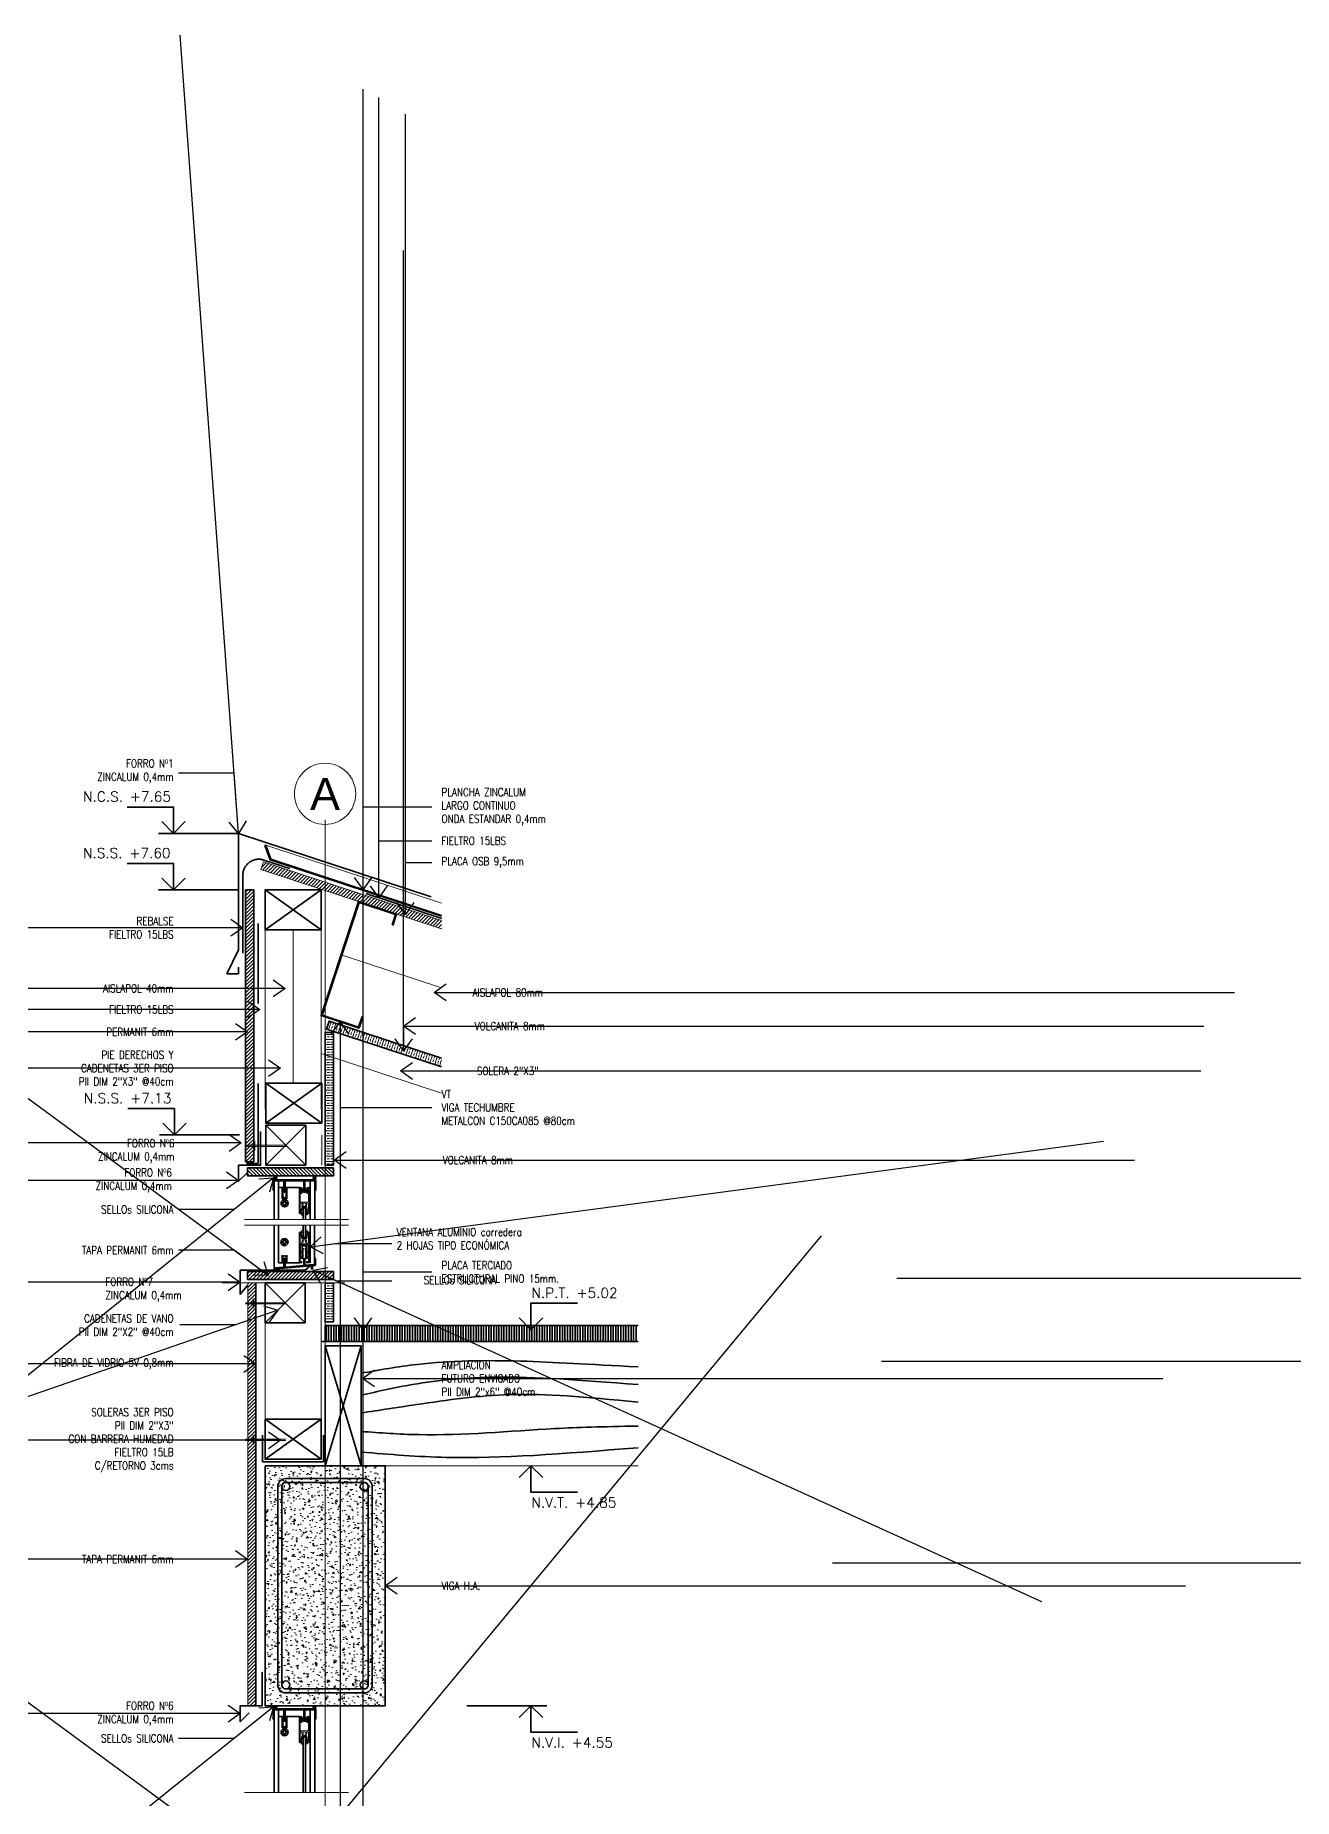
# Model space of a CAD drawing. Header units: metres. Extents: x 72 to 223, y -23 to 139.
# Drawn here: x 157.941 to 159.514, y 136.453 to 138.656 of the extents above; entities that cross this region are included whole.
import ezdxf
from ezdxf.enums import TextEntityAlignment as Align

# ---------------------------------------------------------------- set-up
doc = ezdxf.new("R2010")
doc.units = ezdxf.units.M
doc.header["$LTSCALE"] = 5
doc.header["$MEASUREMENT"] = 0
doc.linetypes.add('HIDDEN', pattern=[0.375, 0.25, -0.125])
doc.layers.get('0').update_dxf_attribs({"color": 30})
for name, color, linetype, lineweight in [('A-ANNO-NOTE', 7, 'Continuous', 35), ('A-ANNO-SYMB', 3, 'Continuous', 18), ('A-DETL-MBND', 3, 'Continuous', 18), ('A-DETL-PATT', 8, 'Continuous', 18), ('A-ELEV-MBE1', 7, 'Continuous', 35), ('A-FLOR-OVHD', 3, 'HIDDEN', 18), ('A-WALL-BATT', 8, 'BATTING', 18), ('A-WALL-FULL', 7, 'Continuous', 35), ('A-WALL-FULL-EXTR', 7, 'Continuous', 35)]:
    doc.layers.add(name, color=color, linetype=linetype, lineweight=lineweight)
doc.styles.add('E-ARIAL', font='arial.ttf')
doc.styles.add('E-ROMANS', font='romans.shx', dxfattribs={"width": 0.8})
doc.linetypes.add('BATTING', pattern='A,0.0001,-0.1,[134,ltypeshp.shx,S=0.1,R=0,X=-0.1,Y=0],-0.2,[134,ltypeshp.shx,S=0.1,R=180,X=0.1,Y=0],-0.1', length=0.4001)
doc.dimstyles.new('E-0005_TICK_18', dxfattribs={"dimscale": 0.001, "dimtxt": 9, "dimasz": 9, "dimexe": 4.5, "dimexo": 3, "dimgap": 4.5, "dimtad": 0, "dimdec": 0, "dimlfac": 1000, "dimzin": 0, "dimdsep": 46, "dimtxsty": 'E-ROMANS', "dimblk": 'OBLIQUE', "dimcen": 4.5, "dimclrd": 256, "dimclre": 256, "dimclrt": 256, "dimadec": 0, "dimazin": 0, "dimtfac": 1, "dimtdec": 0, "dimtmove": 1, "dimatfit": 3, "dimldrblk": 'OPEN90', "dimfxl": 1, "dimtfill": 1, "dimtolj": 1, "dimtzin": 0, "dimarcsym": 0})
pattern_1 = [(225, (-23.2835106, 74.993772), (0.00224506403, -0.00224506403), [])]

# ---------------------------------------------------------------- blocks, each defined once
blk = doc.blocks.new('_Oblique')
at = {"color": 0, "linetype": 'ByBlock', "lineweight": -2}
blk.add_line((-0.5, -0.5), (0.5, 0.5), dxfattribs=at)
blk = doc.blocks.new('NIVEL DS')
for points in [[(0, 0), (0, 0.0659), (0.1163, 0.0659)], [(0.0294, 0.0294), (0, 0), (-0.0294, 0.0294)]]:
    blk.add_lwpolyline(points)
at = {"style": 'E-ROMANS'}
blk.add_attdef('NIVEL', (0, 0.0794), '', height=0.025, dxfattribs=at)
blk = doc.blocks.new('TAG-EJE')
at = {"linetype": 'Continuous'}
blk.add_circle((0, 0), 0.383, dxfattribs=at)
at = {"style": 'E-ARIAL'}
blk.add_attdef('A', text='', height=0.4, dxfattribs=at).set_placement((0, 0), align=Align.MIDDLE_CENTER)

msp = doc.modelspace()

# ---------------------------------------------------------------- hatches: boundary and pattern name
at = {"layer": 'A-DETL-PATT'}
h = msp.add_hatch(dxfattribs=at)
h.set_pattern_fill('LINE', color=256, scale=0.001, angle=45, style=0)
h.set_pattern_definition([(45, (-21.3918168, 75.2739897), (-0.00224506403, 0.00224506403), [])])
h.paths.add_polyline_path([(158.2263, 137.6235), (158.2231, 137.614), (158.3451, 137.5739), (158.3926, 137.5583), (158.4369, 137.5437), (158.4369, 137.5543)])
h.paths.add_polyline_path([(158.4489, 137.5503), (158.4369, 137.5543), (158.4369, 137.5437), (158.4489, 137.5398)])
h = msp.add_hatch(dxfattribs=at)
h.set_pattern_fill('LINE', color=256, scale=0.001, angle=135, style=0)
h.set_pattern_definition([(225, (158.2039773, 137.2487498), (0.002245064, -0.002245064), [])])
h.paths.add_polyline_path([(158.204, 137.5885), (158.204, 137.2487), (158.2144, 137.2487), (158.2144, 137.2627), (158.2144, 137.2627), (158.2144, 137.2744), (158.2144, 137.2744), (158.2144, 137.5885)])
h = msp.add_hatch(dxfattribs=at)
h.set_pattern_fill('BRASS', color=256, scale=0.001, angle=71.8069, style=0)
h.set_pattern_definition([(71.806929, (160.8945576, -54.578446), (-0.00603256234, 0.00198259719), []), (71.806929, (160.8915414, -54.577455), (-0.00603256234, 0.00198259719), [0.003175, -0.0015875])])
h.paths.add_polyline_path([(158.4489, 137.3674), (158.4489, 137.3783), (158.3085, 137.4245), (158.3053, 137.4146)])
h = msp.add_hatch(dxfattribs=at)
h.set_pattern_fill('BRASS', color=256, scale=0.001, style=0)
h.set_pattern_definition([(360, (-23.2835106, 74.993772), (-1e-16, 0.00635), []), (360, (-23.2835106, 74.996947), (-1e-16, 0.00635), [0.003175, -0.0015875])])
h.paths.add_polyline_path([(158.3137, 137.0975), (158.3033, 137.0975), (158.3033, 137.0486), (158.3137, 137.0486)])
h.paths.add_polyline_path([(158.3033, 137.2444), (158.3137, 137.2444), (158.3137, 137.4104), (158.3033, 137.4104)])
h = msp.add_hatch(dxfattribs=at)
h.set_pattern_fill('LINE', color=256, scale=0.001, angle=135, style=0)
h.set_pattern_definition([(135, (-23.2835106, 199.3491654), (0.00224506403, 0.00224506403), [])])
h.paths.add_polyline_path([(158.2064, 137.2311), (158.2064, 137.2411), (158.3033, 137.2411), (158.3033, 137.2311)])
h.paths.add_polyline_path([(158.3033, 137.2311), (158.3033, 137.2411), (158.3137, 137.2411), (158.3137, 137.2311)])
h = msp.add_hatch(color=256, dxfattribs=at)
edge = h.paths.add_edge_path()
edge.add_arc((158.2414, 137.2281), 0.00184, 0, 360)
h = msp.add_hatch(color=256, dxfattribs=at)
edge = h.paths.add_edge_path()
edge.add_arc((158.2901, 137.2281), 0.00184, 0, 360)
h = msp.add_hatch(color=256, dxfattribs=at)
edge = h.paths.add_edge_path()
edge.add_ellipse((158.2883, 137.1131), major_axis=(0.0013, 0.0013), ratio=1, start_angle=-225, end_angle=135, ccw=False)
h = msp.add_hatch(dxfattribs=at)
h.set_pattern_fill('LINE', color=256, scale=0.001, angle=135, style=0)
h.set_pattern_definition(pattern_1)
h.paths.add_polyline_path([(158.2064, 137.1118), (158.2064, 137.1018), (158.3033, 137.1018), (158.3033, 137.1118)])
h.paths.add_polyline_path([(158.3033, 137.1118), (158.3033, 137.1018), (158.3137, 137.1018), (158.3137, 137.1118)])
h = msp.add_hatch(dxfattribs=at)
h.set_pattern_fill('LINE', color=256, scale=0.001, angle=135, style=0)
h.set_pattern_definition(pattern_1)
h.paths.add_polyline_path([(158.2069, 137.071), (158.2069, 136.902), (158.2169, 136.902), (158.2169, 137.071)])
h.paths.add_polyline_path([(158.2069, 137.0725), (158.2069, 137.071), (158.2133, 137.071), (158.2133, 137.0725)])
h.paths.add_polyline_path([(158.2145, 137.0725), (158.2145, 137.071), (158.2169, 137.071), (158.2169, 137.0725)])
h.paths.add_polyline_path([(158.2069, 137.0975), (158.2069, 137.0725), (158.2169, 137.0725), (158.2169, 137.0975)])
h.paths.add_polyline_path([(158.2133, 137.0725), (158.2133, 137.071), (158.2145, 137.071), (158.2145, 137.0725)])
h.paths.add_polyline_path([(158.2069, 136.9005), (158.2069, 136.5689), (158.2169, 136.5689), (158.2169, 136.9005)])
h.paths.add_polyline_path([(158.2145, 136.902), (158.2145, 136.9005), (158.2169, 136.9005), (158.2169, 136.902)])
h.paths.add_polyline_path([(158.2069, 136.902), (158.2069, 136.9005), (158.2133, 136.9005), (158.2133, 136.902)])
h.paths.add_polyline_path([(158.2133, 136.902), (158.2133, 136.9005), (158.2145, 136.9005), (158.2145, 136.902)])
h = msp.add_hatch(dxfattribs=at)
h.set_pattern_fill('AR-CONC', color=256, scale=0.0001, angle=135, style=0)
h.set_pattern_definition([(185, (-21.391817, 75.170592), (-0.0117553379, 0.014009465), [0.001905, -0.020955]), (130, (-21.391817, 75.170592), (-0.0110177007, -0.0160017889), [0.001524, -0.016764]), (235.451, (-21.392796, 75.17176), (-0.0227730237, -0.0019922158), [0.001619, -0.017809]), (181.1842, (-21.395409, 75.167), (-0.0161953413, 0.0221410243), [0.0028575, -0.0314325]), (231.6356, (-21.396758, 75.168845), (-0.0342826432, -0.0007086144), [0.0024285, -0.0267135]), (126.184, (-21.39541, 75.167), (-0.0342826385, -0.000708557), [0.002286, -0.025146]), (156, (-21.396307, 75.169694), (-0.0034895268, 0.0179520551), [0.001905, -0.020955]), (101, (-21.396307, 75.169694), (-0.0173941193, -0.0086539927), [0.001524, -0.016764]), (206.4514, (-21.396598, 75.17119), (-0.0208836456, 0.009298004), [0.001619, -0.017809]), (172.5, (-21.391817, 75.170592), (-0.00619734137, -0.0057605469), [0, -0.0165608, 0, -0.017018, 0, -0.0168275]), (142.5, (-21.391817, 75.170592), (-0.01180870003, -0.00235897273), [0, -0.0097028, 0, -0.0161798, 0, -0.0064135]), (102.5, (-21.3878116, 75.166587), (-0.00918261956, 0.0099927863), [0, -0.00635, 0, -0.019812, 0, -0.026289]), (92.5, (-21.386016, 75.164791), (-0.0122722393, 0.00867639044), [0, -0.008255, 0, -0.0131572, 0, -0.018669])])
h.paths.add_polyline_path([(158.2283, 136.8689), (158.2283, 136.5689), (158.3783, 136.5689), (158.3783, 136.8689)])
h = msp.add_hatch(color=256, dxfattribs=at)
edge = h.paths.add_edge_path()
edge.add_arc((158.2414, 136.5671), 0.00184, 0, 360)
h = msp.add_hatch(color=256, dxfattribs=at)
edge = h.paths.add_edge_path()
edge.add_arc((158.2901, 136.5671), 0.00184, 0, 360)
at = {"layer": 'A-ELEV-MBE1'}
h = msp.add_hatch(dxfattribs=at)
h.set_pattern_fill('LINE', color=256, scale=0.001, angle=90, style=0)
h.set_pattern_definition([(90, (-21.3718168, 75.8398524), (-0.003175, -7e-17), [])])
h.paths.add_polyline_path([(158.4569, 137.024), (158.4569, 137.044), (158.3233, 137.044), (158.3233, 137.024), (158.3483, 137.024)])
h.paths.add_polyline_path([(158.3233, 137.024), (158.3233, 137.044), (158.3033, 137.044), (158.3033, 137.024)])
h.paths.add_polyline_path([(158.5806, 137.024), (158.5806, 137.044), (158.4689, 137.044), (158.4689, 137.024)])
h.paths.add_polyline_path([(158.4569, 137.024), (158.4689, 137.024), (158.4689, 137.044), (158.4569, 137.044)])
h.paths.add_polyline_path([(158.6945, 137.024), (158.6945, 137.044), (158.5806, 137.044), (158.5806, 137.024)])

# ---------------------------------------------------------------- linework, layer by layer
for p, q in [((158.2397, 137.2262), (158.2397, 137.2262)), ((158.2451, 137.2262), (158.2451, 137.2262)), ((158.2849, 137.2262), (158.2849, 137.2262)), ((158.2903, 137.2262), (158.2903, 137.2262)), ((158.2397, 136.5652), (158.2397, 136.5652)), ((158.2451, 136.5652), (158.2451, 136.5652)), ((158.2849, 136.5652), (158.2849, 136.5652)), ((158.2903, 136.5652), (158.2903, 136.5652))]:
    msp.add_line(p, q)
at = {"layer": 'A-ANNO-NOTE', "linetype": 'HIDDEN', "ltscale": 0.05}
msp.add_line((158.4806, 136.5689), (158.6231, 136.5689), dxfattribs=at)
for points in [[(158.1952, 137.6591), (158.084, 137.6591)], [(158.1952, 137.5885), (158.084, 137.5885)], [(158.1963, 137.2822), (158.0851, 137.2822)]]:
    msp.add_lwpolyline(points, dxfattribs=at)
at = {"layer": 'A-ANNO-SYMB'}
for points in [[(158.3033, 137.676), (158.3033, 134.6375)], [(158.3033, 137.6187), (158.3033, 134.8143)]]:
    msp.add_lwpolyline(points, dxfattribs=at)
at = {"layer": 'A-DETL-MBND'}
for p, q in [((158.4489, 137.572), (158.2291, 137.6443)), ((158.4489, 137.5503), (158.2263, 137.6235)), ((158.3451, 137.5739), (158.2231, 137.614)), ((158.4489, 137.5398), (158.3926, 137.5583)), ((158.4116, 137.3906), (158.3085, 137.4245)), ((158.4489, 137.3345), (158.2983, 137.384)), ((158.2753, 137.1271), (158.2753, 137.1403)), ((158.2753, 137.1403), (158.2758, 137.1403)), ((158.2758, 137.1271), (158.2758, 137.1403)), ((158.2788, 137.1271), (158.2788, 137.1403)), ((158.2788, 137.1403), (158.2793, 137.1403)), ((158.2793, 137.1271), (158.2793, 137.1403))]:
    msp.add_line(p, q, dxfattribs=at)
at = {"layer": 'A-DETL-MBND', "ltscale": 2.5}
for p, q in [((158.2283, 137.3145), (158.2283, 137.5385)), ((158.2983, 137.3145), (158.2983, 137.5385)), ((158.2994, 137.2444), (158.2994, 137.2822)), ((158.2983, 136.927), (158.2983, 137.0975)), ((158.2283, 136.927), (158.2283, 137.0733)), ((158.3783, 136.8689), (158.6945, 136.8689))]:
    msp.add_line(p, q, dxfattribs=at)
at = {"layer": 'A-DETL-MBND'}
msp.add_lwpolyline([(158.2231, 137.614), (158.2263, 137.6235)], dxfattribs=at)
for points in [[(158.2738, 137.211, -0.414214), (158.2743, 137.2105), (158.2743, 137.2095, -0.414214), (158.2738, 137.209), (158.2727, 137.209, 0.414214), (158.2722, 137.2085), (158.2722, 137.1989, 0.414214), (158.2727, 137.1984), (158.282, 137.1984, 0.414214), (158.2825, 137.1989), (158.2825, 137.2085, 0.414214), (158.282, 137.209), (158.2809, 137.209, -0.414214), (158.2804, 137.2095), (158.2804, 137.2105, -0.414214), (158.2809, 137.211), (158.2809, 137.211, -0.414214), (158.2814, 137.2105), (158.2814, 137.2105, 0.414214), (158.2819, 137.21), (158.2822, 137.21, 0.414214), (158.2827, 137.2105), (158.2827, 137.2151, 0.414214), (158.2822, 137.2156), (158.2819, 137.2156, 0.414214), (158.2814, 137.2151), (158.2814, 137.2151, -0.414214), (158.2809, 137.2145), (158.2809, 137.2145, -0.414214), (158.2804, 137.2151), (158.2804, 137.2161, -0.414214), (158.2809, 137.2166), (158.2832, 137.2166, -0.414214), (158.2837, 137.2161), (158.2837, 137.1847, -0.414214), (158.2832, 137.1842), (158.2811, 137.1842, -0.414214), (158.2806, 137.1847), (158.2806, 137.1849, -0.414214), (158.2811, 137.1854), (158.282, 137.1854, 0.414214), (158.2825, 137.1859), (158.2825, 137.1967, 0.414214), (158.282, 137.1972), (158.2806, 137.1972, 0.533676), (158.2802, 137.1965, -0.299855), (158.2795, 137.1931, -1), (158.2787, 137.194, 2.379796), (158.276, 137.194, -1), (158.2751, 137.1931, -0.299855), (158.2745, 137.1965, 0.533676), (158.274, 137.1972), (158.2727, 137.1972, 0.414214), (158.2722, 137.1967), (158.2722, 137.1859, 0.414214), (158.2727, 137.1854), (158.2736, 137.1854, -0.414214), (158.2741, 137.1849), (158.2741, 137.1847, -0.414214), (158.2736, 137.1842), (158.2715, 137.1842, -0.414214), (158.2709, 137.1847), (158.2709, 137.2161, -0.414214), (158.2715, 137.2166), (158.2738, 137.2166, -0.414214), (158.2743, 137.2161), (158.2743, 137.2151, -0.414214), (158.2738, 137.2145), (158.2738, 137.2145, -0.414214), (158.2733, 137.2151), (158.2733, 137.2151, 0.414214), (158.2728, 137.2156), (158.2725, 137.2156, 0.414214), (158.272, 137.2151), (158.272, 137.2105, 0.414214), (158.2725, 137.21), (158.2728, 137.21, 0.414214), (158.2733, 137.2105), (158.2733, 137.2105, -0.414214), (158.2738, 137.211)], [(158.2809, 137.1278, -0.414214), (158.2803, 137.1283), (158.2803, 137.1293, -0.414214), (158.2809, 137.1298), (158.282, 137.1298, 0.414214), (158.2825, 137.1304), (158.2825, 137.1447, 0.414214), (158.282, 137.1452), (158.2727, 137.1452, 0.414214), (158.2722, 137.1447), (158.2722, 137.1304, 0.414214), (158.2727, 137.1298), (158.2738, 137.1298, -0.414214), (158.2743, 137.1293), (158.2743, 137.1283, -0.414214), (158.2738, 137.1278), (158.2738, 137.1278, -0.414214), (158.2733, 137.1283), (158.2733, 137.1283, 0.414214), (158.2728, 137.1288), (158.2725, 137.1288, 0.414214), (158.272, 137.1283), (158.272, 137.1238, 0.414214), (158.2725, 137.1233), (158.2728, 137.1233, 0.414214), (158.2733, 137.1238), (158.2733, 137.1238, -0.414214), (158.2738, 137.1243), (158.2738, 137.1243, -0.414214), (158.2743, 137.1238), (158.2743, 137.1228, -0.414214), (158.2738, 137.1223), (158.2715, 137.1223, -0.414214), (158.2709, 137.1228), (158.2709, 137.1602, -0.414214), (158.2715, 137.1607), (158.2736, 137.1607, -0.414214), (158.2741, 137.1602), (158.2741, 137.16, -0.414214), (158.2736, 137.1595), (158.2727, 137.1595, 0.414214), (158.2722, 137.159), (158.2722, 137.1469, 0.414214), (158.2727, 137.1464), (158.274, 137.1464, 0.533676), (158.2745, 137.1471, -0.299855), (158.2751, 137.1505, -1), (158.276, 137.1496, 2.379796), (158.2787, 137.1496, -1), (158.2795, 137.1505, -0.299855), (158.2802, 137.1471, 0.533676), (158.2806, 137.1464), (158.282, 137.1464, 0.414214), (158.2825, 137.1469), (158.2825, 137.159, 0.414214), (158.282, 137.1595), (158.2811, 137.1595, -0.414214), (158.2806, 137.16), (158.2806, 137.1602, -0.414214), (158.2811, 137.1607), (158.2832, 137.1607, -0.414214), (158.2837, 137.1602), (158.2837, 137.1228, -0.414214), (158.2832, 137.1223), (158.2809, 137.1223, -0.414214), (158.2803, 137.1228), (158.2803, 137.1238, -0.414214), (158.2809, 137.1243), (158.2809, 137.1243, -0.414214), (158.2814, 137.1238), (158.2814, 137.1238, 0.414214), (158.2819, 137.1233), (158.2822, 137.1233, 0.414214), (158.2827, 137.1238), (158.2827, 137.1283, 0.414214), (158.2822, 137.1288), (158.2819, 137.1288, 0.414214), (158.2814, 137.1283), (158.2814, 137.1283, -0.414214), (158.2809, 137.1278)], [(158.2738, 136.55, -0.414214), (158.2743, 136.5495), (158.2743, 136.5485, -0.414214), (158.2738, 136.548), (158.2727, 136.548, 0.414214), (158.2722, 136.5475), (158.2722, 136.5379, 0.414214), (158.2727, 136.5374), (158.282, 136.5374, 0.414214), (158.2825, 136.5379), (158.2825, 136.5475, 0.414214), (158.282, 136.548), (158.2809, 136.548, -0.414214), (158.2804, 136.5485), (158.2804, 136.5495, -0.414214), (158.2809, 136.55), (158.2809, 136.55, -0.414214), (158.2814, 136.5495), (158.2814, 136.5495, 0.414214), (158.2819, 136.549), (158.2822, 136.549, 0.414214), (158.2827, 136.5495), (158.2827, 136.5541, 0.414214), (158.2822, 136.5546), (158.2819, 136.5546, 0.414214), (158.2814, 136.5541), (158.2814, 136.5541, -0.414214), (158.2809, 136.5536), (158.2809, 136.5536, -0.414214), (158.2804, 136.5541), (158.2804, 136.5551, -0.414214), (158.2809, 136.5556), (158.2832, 136.5556, -0.414214), (158.2837, 136.5551), (158.2837, 136.5237, -0.414214), (158.2832, 136.5232), (158.2811, 136.5232, -0.414214), (158.2806, 136.5237), (158.2806, 136.5239, -0.414214), (158.2811, 136.5244), (158.282, 136.5244, 0.414214), (158.2825, 136.5249), (158.2825, 136.5357, 0.414214), (158.282, 136.5362), (158.2806, 136.5362, 0.533676), (158.2802, 136.5355, -0.299855), (158.2795, 136.5321, -1), (158.2787, 136.533, 2.379796), (158.276, 136.533, -1), (158.2751, 136.5321, -0.299855), (158.2745, 136.5355, 0.533676), (158.274, 136.5362), (158.2727, 136.5362, 0.414214), (158.2722, 136.5357), (158.2722, 136.5249, 0.414214), (158.2727, 136.5244), (158.2736, 136.5244, -0.414214), (158.2741, 136.5239), (158.2741, 136.5237, -0.414214), (158.2736, 136.5232), (158.2715, 136.5232, -0.414214), (158.2709, 136.5237), (158.2709, 136.5551, -0.414214), (158.2715, 136.5556), (158.2738, 136.5556, -0.414214), (158.2743, 136.5551), (158.2743, 136.5541, -0.414214), (158.2738, 136.5536), (158.2738, 136.5536, -0.414214), (158.2733, 136.5541), (158.2733, 136.5541, 0.414214), (158.2728, 136.5546), (158.2725, 136.5546, 0.414214), (158.272, 136.5541), (158.272, 136.5495, 0.414214), (158.2725, 136.549), (158.2728, 136.549, 0.414214), (158.2733, 136.5495), (158.2733, 136.5495, -0.414214), (158.2738, 136.55)]]:
    msp.add_lwpolyline(points, format="xyb", close=True, dxfattribs=at)
at = {"layer": 'A-DETL-MBND', "ltscale": 2.5}
msp.add_lwpolyline([(158.2069, 136.5689), (158.2069, 137.0975)], dxfattribs=at)
at = {"layer": 'A-DETL-MBND'}
msp.add_arc((158.2773, 137.1416), 0.00202, 221.4096, 318.5903, dxfattribs=at)
at = {"layer": 'A-ELEV-MBE1'}
for p, q in [((158.2397, 137.1764), (158.2397, 137.2249)), ((158.2451, 137.1764), (158.2451, 137.225)), ((158.2849, 137.1764), (158.2849, 137.225)), ((158.2506, 137.2166), (158.2451, 137.2166)), ((158.2496, 137.2029), (158.2496, 137.2166)), ((158.2552, 137.2024), (158.2501, 137.2024)), ((158.2506, 137.2054), (158.2506, 137.2166)), ((158.2715, 137.2166), (158.2547, 137.2166)), ((158.2547, 137.2054), (158.2547, 137.2166)), ((158.2557, 137.2166), (158.2557, 137.2029)), ((158.2832, 137.2166), (158.2849, 137.2166)), ((158.2905, 137.2135), (158.2905, 137.1764)), ((158.2487, 137.1974), (158.2508, 137.1974)), ((158.2487, 137.1962), (158.2508, 137.1962)), ((158.252, 137.1987), (158.2508, 137.1974)), ((158.2508, 137.1962), (158.252, 137.195)), ((158.252, 137.1999), (158.252, 137.1987)), ((158.252, 137.195), (158.252, 137.1937)), ((158.2533, 137.1999), (158.2533, 137.1987)), ((158.2545, 137.1974), (158.2533, 137.1987)), ((158.2533, 137.195), (158.2545, 137.1962)), ((158.2533, 137.195), (158.2533, 137.1937)), ((158.2545, 137.1974), (158.2566, 137.1974)), ((158.2545, 137.1962), (158.2566, 137.1962)), ((158.2397, 137.1147), (158.2397, 137.1697)), ((158.2451, 137.1223), (158.2451, 137.1697)), ((158.2849, 137.1223), (158.2849, 137.1697)), ((158.2902, 137.1273), (158.2902, 137.1697)), ((158.2487, 137.1489), (158.2508, 137.1489)), ((158.2487, 137.1477), (158.2508, 137.1477)), ((158.252, 137.1502), (158.2508, 137.1489)), ((158.2508, 137.1477), (158.252, 137.1464)), ((158.252, 137.1514), (158.252, 137.1502)), ((158.252, 137.1464), (158.252, 137.1452)), ((158.2533, 137.1514), (158.2533, 137.1502)), ((158.2545, 137.1489), (158.2533, 137.1502)), ((158.2533, 137.1464), (158.2545, 137.1477)), ((158.2533, 137.1464), (158.2533, 137.1452)), ((158.2545, 137.1489), (158.2566, 137.1489)), ((158.2545, 137.1477), (158.2566, 137.1477)), ((158.2724, 137.1446), (158.2724, 137.1303)), ((158.2724, 137.1357), (158.2749, 137.1357)), ((158.2819, 137.145), (158.2728, 137.145)), ((158.2748, 137.1402), (158.2748, 137.1432)), ((158.2748, 137.1306), (158.2748, 137.1402)), ((158.2749, 137.1302), (158.2749, 137.1373)), ((158.2749, 137.1373), (158.2753, 137.1373)), ((158.2793, 137.1438), (158.2753, 137.1438)), ((158.2793, 137.1373), (158.2797, 137.1373)), ((158.2797, 137.1302), (158.2797, 137.1373)), ((158.2797, 137.1357), (158.2823, 137.1357)), ((158.2798, 137.1402), (158.2798, 137.1432)), ((158.2798, 137.1306), (158.2798, 137.1402)), ((158.2823, 137.1303), (158.2823, 137.1446)), ((158.2506, 137.1223), (158.2451, 137.1223)), ((158.2496, 137.1319), (158.2496, 137.1223)), ((158.2506, 137.1293), (158.2506, 137.1223)), ((158.2547, 137.1223), (158.2547, 137.1293)), ((158.2547, 137.1223), (158.2715, 137.1223)), ((158.2557, 137.1223), (158.2557, 137.1319)), ((158.2397, 136.4606), (158.2397, 136.5639)), ((158.2451, 136.4606), (158.2451, 136.564)), ((158.2849, 136.4606), (158.2849, 136.564)), ((158.2506, 136.5556), (158.2451, 136.5556)), ((158.2496, 136.5419), (158.2496, 136.5556)), ((158.2552, 136.5414), (158.2501, 136.5414)), ((158.2506, 136.5445), (158.2506, 136.5556)), ((158.2715, 136.5556), (158.2547, 136.5556)), ((158.2547, 136.5445), (158.2547, 136.5556)), ((158.2557, 136.5556), (158.2557, 136.5419)), ((158.2832, 136.5556), (158.2849, 136.5556)), ((158.2905, 136.5525), (158.2905, 136.4606)), ((158.2487, 136.5364), (158.2508, 136.5364)), ((158.2487, 136.5352), (158.2508, 136.5352)), ((158.252, 136.5377), (158.2508, 136.5364)), ((158.2508, 136.5352), (158.252, 136.534)), ((158.252, 136.5389), (158.252, 136.5377)), ((158.252, 136.534), (158.252, 136.5327)), ((158.2533, 136.5389), (158.2533, 136.5377)), ((158.2545, 136.5364), (158.2533, 136.5377)), ((158.2533, 136.534), (158.2545, 136.5352)), ((158.2533, 136.534), (158.2533, 136.5327)), ((158.2545, 136.5364), (158.2566, 136.5364)), ((158.2545, 136.5352), (158.2566, 136.5352))]:
    msp.add_line(p, q, dxfattribs=at)
for points in [[(158.2722, 137.2151), (158.2722, 137.2104, 0.414214), (158.2724, 137.2102), (158.2728, 137.2102, 0.414214), (158.273, 137.2104), (158.273, 137.2151, 0.414214), (158.2728, 137.2153), (158.2724, 137.2153, 0.414214)], [(158.2825, 137.2151), (158.2825, 137.2104, -0.414214), (158.2823, 137.2102), (158.2819, 137.2102, -0.414214), (158.2817, 137.2104), (158.2817, 137.2151, -0.414214), (158.2819, 137.2153), (158.2823, 137.2153, -0.414214)], [(158.2819, 137.1842), (158.2812, 137.1842, -0.414214), (158.2807, 137.1847), (158.2807, 137.185, -0.412329), (158.2812, 137.1855), (158.2814, 137.1855, -0.048573), (158.2802, 137.1918, 0.385598), (158.2797, 137.1923), (158.275, 137.1923, 0.385598), (158.2745, 137.1918, -0.048573), (158.2732, 137.1855), (158.2735, 137.1855, -0.412329), (158.274, 137.185), (158.274, 137.1847, -0.414214), (158.2735, 137.1842), (158.2728, 137.1842, 0.298916), (158.2758, 137.1821), (158.2758, 137.1903, -0.42453), (158.2768, 137.1912), (158.2778, 137.1912, -0.42453), (158.2788, 137.1903), (158.2788, 137.1821, 0.298916)], [(158.2819, 137.1607), (158.2812, 137.1607, 0.414214), (158.2807, 137.1602), (158.2807, 137.1599, 0.412329), (158.2812, 137.1594), (158.2814, 137.1594, 0.048573), (158.2802, 137.1531, -0.385598), (158.2797, 137.1526), (158.275, 137.1526, -0.385598), (158.2745, 137.1531, 0.048573), (158.2732, 137.1594), (158.2735, 137.1594, 0.412329), (158.274, 137.1599), (158.274, 137.1602, 0.414214), (158.2735, 137.1607), (158.2728, 137.1607, -0.298916), (158.2758, 137.1628), (158.2758, 137.1546, 0.42453), (158.2768, 137.1537), (158.2778, 137.1537, 0.42453), (158.2788, 137.1546), (158.2788, 137.1628, -0.298916)], [(158.2443, 136.8429), (158.2443, 136.5949, 0.414214), (158.2543, 136.5849), (158.3523, 136.5849, 0.414214), (158.3623, 136.5949), (158.3623, 136.8429, 0.414214), (158.3523, 136.8529), (158.2543, 136.8529, 0.414214)], [(158.2493, 136.8429), (158.2493, 136.5949, 0.414214), (158.2543, 136.5899), (158.3523, 136.5899, 0.414214), (158.3573, 136.5949), (158.3573, 136.8429, 0.414214), (158.3523, 136.8479), (158.2543, 136.8479, 0.414214)], [(158.2722, 136.5541), (158.2722, 136.5494, 0.414214), (158.2724, 136.5492), (158.2728, 136.5492, 0.414214), (158.273, 136.5494), (158.273, 136.5541, 0.414214), (158.2728, 136.5543), (158.2724, 136.5543, 0.414214)], [(158.2825, 136.5541), (158.2825, 136.5494, -0.414214), (158.2823, 136.5492), (158.2819, 136.5492, -0.414214), (158.2817, 136.5494), (158.2817, 136.5541, -0.414214), (158.2819, 136.5543), (158.2823, 136.5543, -0.414214)], [(158.2819, 136.5232), (158.2812, 136.5232, -0.414214), (158.2807, 136.5237), (158.2807, 136.524, -0.412329), (158.2812, 136.5245), (158.2814, 136.5245, -0.048573), (158.2802, 136.5308, 0.385598), (158.2797, 136.5313), (158.275, 136.5313, 0.385598), (158.2745, 136.5308, -0.048573), (158.2732, 136.5245), (158.2735, 136.5245, -0.412329), (158.274, 136.524), (158.274, 136.5237, -0.414214), (158.2735, 136.5232), (158.2728, 136.5232, 0.298916), (158.2758, 136.5211), (158.2758, 136.5293, -0.42453), (158.2768, 136.5303), (158.2778, 136.5303, -0.42453), (158.2788, 136.5293), (158.2788, 136.5211, 0.298916)]]:
    msp.add_lwpolyline(points, format="xyb", close=True, dxfattribs=at)
for centre, radius in [((158.2527, 137.1968), 0.00442), ((158.2526, 137.1483), 0.00442), ((158.2543, 136.8429), 0.005), ((158.3523, 136.8429), 0.005), ((158.2543, 136.5949), 0.005), ((158.3523, 136.5949), 0.005), ((158.2527, 136.5358), 0.00442)]:
    msp.add_circle(centre, radius, dxfattribs=at)
for centre, radius, start, end in [((158.2501, 137.2029), 0.000505, 180, 270), ((158.2527, 137.2054), 0.00202, 180, 360), ((158.2552, 137.2029), 0.000505, 270, 360), ((158.2744, 137.2165), 0.00228, 231.6093, 326.584), ((158.2745, 137.2175), 0.00342, 244.0896, 302.1281), ((158.2744, 137.218), 0.00419, 249.6977, 296.2802), ((158.2742, 137.2189), 0.00524, 256.497, 292.8469), ((158.2746, 137.2206), 0.00729, 257.462, 283.7402), ((158.2747, 137.2353), 0.0222, 265.5267, 274.0826), ((158.2937, 137.9277), 0.7152, 268.3391, 268.6046), ((158.2741, 137.1903), 0.0222, 84.4298, 92.982), ((158.2744, 137.2049), 0.0073, 74.8348, 100.7656), ((158.2741, 137.2067), 0.00527, 65.1075, 101.993), ((158.2744, 137.2089), 0.00286, 49.4871, 120.4949), ((158.2744, 137.208), 0.00343, 56.4775, 114.3618), ((158.2744, 137.2091), 0.00228, 33.4159, 128.3906), ((158.2802, 137.2165), 0.00228, 213.4159, 308.3906), ((158.2802, 137.2175), 0.00342, 237.8719, 295.9103), ((158.2802, 137.218), 0.00419, 243.7198, 290.3022), ((158.2801, 137.2206), 0.00729, 256.2598, 282.5379), ((158.2799, 137.2353), 0.0222, 265.9174, 274.4732), ((158.2609, 137.9277), 0.7152, 271.3953, 271.6608), ((158.2805, 137.1903), 0.0222, 87.0179, 95.5702), ((158.2803, 137.2049), 0.0073, 79.2344, 105.1651), ((158.2806, 137.2067), 0.00527, 78.007, 114.8924), ((158.2802, 137.2089), 0.00286, 59.505, 130.5129), ((158.2802, 137.208), 0.00343, 65.6381, 123.5224), ((158.2802, 137.2091), 0.00228, 51.6093, 146.584), ((158.2804, 137.2189), 0.00524, 247.153, 283.503), ((158.2487, 137.1969), 0.000505, 90, 178.1514), ((158.2487, 137.1967), 0.000505, 181.8485, 270), ((158.2527, 137.1968), 0.00316, 78.463, 101.5369), ((158.2527, 137.1968), 0.00316, 258.463, 281.5369), ((158.2566, 137.1969), 0.000505, 1.8485, 90), ((158.2566, 137.1967), 0.000505, 270, 358.1514), ((158.2487, 137.1484), 0.000505, 90, 178.1514), ((158.2487, 137.1482), 0.000505, 181.8485, 270), ((158.2526, 137.1483), 0.00316, 78.463, 101.5369), ((158.2526, 137.1483), 0.00316, 258.463, 281.5369), ((158.2566, 137.1484), 0.000505, 1.8485, 90), ((158.2566, 137.1482), 0.000505, 270, 358.1514), ((158.2728, 137.1446), 0.000404, 90, 180), ((158.2753, 137.1432), 0.000505, 90, 180), ((158.2793, 137.1432), 0.000505, 360, 90), ((158.2819, 137.1446), 0.000404, 360, 90), ((158.2526, 137.1293), 0.00202, 360, 180), ((158.2501, 136.5419), 0.000505, 180, 270), ((158.2527, 136.5445), 0.00202, 180, 360), ((158.2552, 136.5419), 0.000505, 270, 360), ((158.2744, 136.5555), 0.00228, 231.6093, 326.584), ((158.2745, 136.5565), 0.00342, 244.0896, 302.1281), ((158.2744, 136.557), 0.00419, 249.6977, 296.2802), ((158.2742, 136.5579), 0.00524, 256.497, 292.8469), ((158.2746, 136.5597), 0.00729, 257.462, 283.7402), ((158.2747, 136.5743), 0.0222, 265.5267, 274.0826), ((158.2937, 137.2667), 0.7152, 268.3391, 268.6046), ((158.2741, 136.5293), 0.0222, 84.4298, 92.982), ((158.2744, 136.544), 0.0073, 74.8348, 100.7656), ((158.2741, 136.5457), 0.00527, 65.1075, 101.993), ((158.2744, 136.5479), 0.00286, 49.4871, 120.4949), ((158.2744, 136.547), 0.00343, 56.4775, 114.3618), ((158.2744, 136.5481), 0.00228, 33.4159, 128.3906), ((158.2802, 136.5555), 0.00228, 213.4159, 308.3906), ((158.2802, 136.5565), 0.00342, 237.8719, 295.9103), ((158.2802, 136.557), 0.00419, 243.7198, 290.3022), ((158.2801, 136.5597), 0.00729, 256.2598, 282.5379), ((158.2799, 136.5743), 0.0222, 265.9174, 274.4732), ((158.2609, 137.2667), 0.7152, 271.3953, 271.6608), ((158.2805, 136.5293), 0.0222, 87.0179, 95.5702), ((158.2803, 136.544), 0.0073, 79.2344, 105.1651), ((158.2806, 136.5457), 0.00527, 78.007, 114.8924), ((158.2802, 136.5479), 0.00286, 59.505, 130.5129), ((158.2802, 136.547), 0.00343, 65.6381, 123.5224), ((158.2802, 136.5481), 0.00228, 51.6093, 146.584), ((158.2804, 136.5579), 0.00524, 247.153, 283.503), ((158.2487, 136.5359), 0.000505, 90, 178.1514), ((158.2487, 136.5357), 0.000505, 181.8485, 270), ((158.2527, 136.5358), 0.00316, 78.463, 101.5369), ((158.2527, 136.5358), 0.00316, 258.463, 281.5369), ((158.2566, 136.5359), 0.000505, 1.8485, 90), ((158.2566, 136.5357), 0.000505, 270, 358.1514)]:
    msp.add_arc(centre, radius, start, end, dxfattribs=at)
for points, knots in [([(158.6945, 136.9923), (158.6315, 136.9956), (158.5466, 137.0013), (158.4374, 137.0001), (158.3715, 136.9887), (158.3483, 136.9844)], [0.0444301, 0.0444301, 0.0444301, 0.0444301, 0.1700191, 0.2996388, 0.3704974, 0.3704974, 0.3704974, 0.3704974]), ([(158.6945, 136.9703), (158.6193, 136.976), (158.5332, 136.9833), (158.4247, 136.9743), (158.3696, 136.9619), (158.3483, 136.9569)], [0.0502372, 0.0502372, 0.0502372, 0.0502372, 0.2053274, 0.3093758, 0.374908, 0.374908, 0.374908, 0.374908]), ([(158.6945, 136.9484), (158.6262, 136.9549), (158.5412, 136.963), (158.4331, 136.9478), (158.3713, 136.9383), (158.3483, 136.9348)], [0.0505558, 0.0505558, 0.0505558, 0.0505558, 0.1887282, 0.3064125, 0.3763252, 0.3763252, 0.3763252, 0.3763252]), ([(158.6945, 136.9184), (158.6484, 136.9177), (158.5625, 136.915), (158.4528, 136.9042), (158.3722, 136.9099), (158.3483, 136.9118)], [0.0452166, 0.0452166, 0.0452166, 0.0452166, 0.1321254, 0.302799, 0.3745699, 0.3745699, 0.3745699, 0.3745699]), ([(158.6945, 136.8914), (158.5965, 136.8837), (158.4902, 136.8746), (158.3839, 136.8829), (158.3483, 136.886)], [0.0563179, 0.0563179, 0.0563179, 0.0563179, 0.2689274, 0.3759097, 0.3759097, 0.3759097, 0.3759097])]:
    msp.add_open_spline(points, degree=3, knots=knots, dxfattribs=at)
at = {"layer": 'A-FLOR-OVHD'}
for p, q in [((158.2049, 137.2694), (158.2554, 137.2694)), ((158.2049, 137.2678), (158.2554, 137.2678)), ((158.2144, 137.2744), (158.2144, 137.2627)), ((158.2156, 137.2744), (158.2156, 137.2627)), ((158.3325, 137.1764), (158.2026, 137.1764)), ((158.3325, 137.1697), (158.2026, 137.1697)), ((158.3282, 137.0975), (158.1746, 137.0975)), ((158.2038, 137.0725), (158.2543, 137.0725)), ((158.2038, 137.071), (158.2543, 137.071)), ((158.2133, 137.0776), (158.2133, 137.0658)), ((158.2145, 137.0776), (158.2145, 137.0658)), ((158.2038, 136.902), (158.2543, 136.902)), ((158.2038, 136.9005), (158.2543, 136.9005)), ((158.2133, 136.9071), (158.2133, 136.8953)), ((158.2145, 136.9071), (158.2145, 136.8953)), ((158.3325, 136.4606), (158.2026, 136.4606))]:
    msp.add_line(p, q, dxfattribs=at)
at = {"layer": 'A-WALL-BATT', "ltscale": 0.018}
for p, q in [((158.2633, 137.5385), (158.2633, 137.3468)), ((158.4489, 137.4661), (158.3233, 137.5074))]:
    msp.add_line(p, q, dxfattribs=at)
at = {"layer": 'A-WALL-FULL'}
for p, q in [((158.1952, 137.5136), (158.1952, 137.6591)), ((158.1952, 137.6591), (158.4361, 137.5797)), ((158.1807, 137.4836), (158.1952, 137.5136)), ((158.1952, 137.492), (158.1952, 137.4836)), ((158.1952, 137.4836), (158.1807, 137.4836)), ((158.1953, 137.2244), (158.2066, 137.2355)), ((158.1973, 137.0831), (158.2064, 137.0941)), ((158.1973, 136.5489), (158.2085, 136.56))]:
    msp.add_line(p, q, dxfattribs=at)
for points in [[(158.2228, 137.2861), (158.2228, 137.2861), (158.2228, 137.2861), (158.2228, 137.2444), (158.1953, 137.2444), (158.1953, 137.2244), (158.1953, 137.2244), (158.1953, 137.2244)], [(158.2835, 137.1173), (158.2835, 137.1173), (158.2835, 137.1173), (158.2783, 137.1131), (158.1973, 137.1131), (158.1973, 137.0831), (158.1973, 137.0831), (158.1973, 137.0831)], [(158.2169, 136.5689), (158.2169, 137.0975)], [(158.2283, 136.8689), (158.2283, 136.5689), (158.3783, 136.5689), (158.3783, 136.8689), (158.2283, 136.8689)], [(158.2248, 136.6106), (158.2248, 136.6106), (158.2248, 136.6106), (158.2248, 136.5689), (158.1973, 136.5689), (158.1973, 136.5489), (158.1973, 136.5489), (158.1973, 136.5489)]]:
    msp.add_lwpolyline(points, dxfattribs=at)
at = {"layer": 'A-WALL-FULL-EXTR'}
for p, q in [((158.2291, 137.6443), (158.2281, 137.6439)), ((158.2144, 137.5885), (158.204, 137.5885)), ((158.2983, 137.5385), (158.2283, 137.5885)), ((158.2283, 137.5385), (158.2983, 137.5885)), ((158.2994, 137.2968), (158.2294, 137.3468)), ((158.2294, 137.2968), (158.2994, 137.3468)), ((158.2294, 137.2944), (158.2794, 137.2444)), ((158.2294, 137.2444), (158.2794, 137.2944)), ((158.2541, 137.2691), (158.2546, 137.2691)), ((158.2144, 137.2487), (158.204, 137.2487)), ((158.2283, 137.0975), (158.2783, 137.0475)), ((158.2283, 137.0475), (158.2783, 137.0975)), ((158.253, 137.0723), (158.2536, 137.0723)), ((158.6945, 137.044), (158.3033, 137.044)), ((158.3033, 137.044), (158.3033, 137.024)), ((158.6945, 137.024), (158.2983, 137.024)), ((158.2983, 136.877), (158.2283, 136.927)), ((158.2283, 136.877), (158.2983, 136.927))]:
    msp.add_line(p, q, dxfattribs=at)
at = {"layer": 'A-WALL-FULL-EXTR', "linetype": 'HIDDEN', "ltscale": 0.05}
for p, q in [((158.4491, 137.5528), (158.2269, 137.6258)), ((158.2006, 137.6068), (158.2006, 137.5092)), ((158.2197, 137.2466), (158.2197, 137.5886)), ((158.2197, 137.2466), (158.2051, 137.2466))]:
    msp.add_line(p, q, dxfattribs=at)
at = {"layer": 'A-WALL-FULL-EXTR'}
for points in [[(158.4489, 137.5556), (158.2346, 137.626), (158.2281, 137.6439)], [(158.4489, 137.5566), (158.2354, 137.6268), (158.2291, 137.6443)], [(158.204, 137.2487), (158.204, 137.5885)], [(158.2144, 137.2487), (158.2144, 137.5885)], [(158.2983, 137.5385), (158.2283, 137.5385), (158.2283, 137.5885), (158.2983, 137.5885), (158.2983, 137.5385)], [(158.3505, 137.43), (158.3458, 137.4158), (158.2983, 137.4314), (158.3451, 137.5739), (158.3926, 137.5583), (158.3879, 137.544)], [(158.3495, 137.4303), (158.3452, 137.417), (158.2996, 137.432), (158.3458, 137.5726), (158.3914, 137.5576), (158.387, 137.5443)], [(158.4489, 137.3783), (158.3085, 137.4245), (158.3053, 137.4146), (158.4489, 137.3674)], [(158.3137, 137.2444), (158.3137, 137.4104), (158.3033, 137.4104), (158.3033, 137.2444)], [(158.2994, 137.2968), (158.2294, 137.2968), (158.2294, 137.3468), (158.2994, 137.3468), (158.2994, 137.2968)], [(158.2794, 137.2444), (158.2294, 137.2444), (158.2294, 137.2944), (158.2794, 137.2944), (158.2794, 137.2444)], [(158.3137, 137.2411), (158.2064, 137.2411), (158.2064, 137.2311), (158.3137, 137.2311), (158.3137, 137.2411)], [(158.3137, 137.2444), (158.3033, 137.2444)], [(158.2758, 137.1697), (158.2758, 137.1551)], [(158.2788, 137.1551), (158.2788, 137.1697)], [(158.3137, 137.1018), (158.2064, 137.1018), (158.2064, 137.1118), (158.3137, 137.1118), (158.3137, 137.1018)], [(158.2783, 137.0475), (158.2283, 137.0475), (158.2283, 137.0975), (158.2783, 137.0975), (158.2783, 137.0475)], [(158.3137, 137.0975), (158.3137, 137.0486), (158.3033, 137.0486), (158.3033, 137.0975)], [(158.3483, 136.8689), (158.3483, 137.0189), (158.3033, 137.0189), (158.3033, 136.8689)], [(158.3033, 136.8689), (158.3483, 137.0189)], [(158.3483, 136.8689), (158.3033, 137.0189)], [(158.2983, 136.877), (158.2283, 136.877), (158.2283, 136.927), (158.2983, 136.927), (158.2983, 136.877)]]:
    msp.add_lwpolyline(points, dxfattribs=at)
for points in [[(158.2767, 137.2245, 0.414214), (158.2762, 137.225), (158.2538, 137.225, 0.414214), (158.2533, 137.2245), (158.2533, 137.2112, -1.083333), (158.252, 137.2112), (158.252, 137.2245, 0.414214), (158.2515, 137.225), (158.24, 137.225, 0.414214), (158.2395, 137.2245), (158.2395, 137.2135, -0.414214), (158.239, 137.213), (158.2388, 137.213, -0.414214), (158.2383, 137.2135), (158.2383, 137.2257, -0.414214), (158.2388, 137.2262), (158.2912, 137.2262, -0.414214), (158.2917, 137.2257), (158.2917, 137.2135, -0.414214), (158.2912, 137.213), (158.291, 137.213, -0.414214), (158.2905, 137.2135), (158.2905, 137.2245, 0.414214), (158.29, 137.225), (158.2784, 137.225, 0.414214), (158.2779, 137.2245), (158.2779, 137.2112, -1.083333), (158.2767, 137.2112)], [(158.2877, 137.1152, -0.414214), (158.2872, 137.1147), (158.2869, 137.1147, -0.414214), (158.2864, 137.1152), (158.2864, 137.1182, 0.440011), (158.2859, 137.1187), (158.2417, 137.1149), (158.2417, 137.1147), (158.24, 137.1147, -0.414214), (158.2397, 137.115), (158.2397, 137.1151, -0.388879), (158.2406, 137.1161), (158.2515, 137.117, 0.388879), (158.252, 137.1175), (158.252, 137.1262, 0.298217), (158.2517, 137.1267, -0.664383), (158.2517, 137.1276, -0.194601), (158.2536, 137.1276, -0.664383), (158.2536, 137.1267, 0.298217), (158.2533, 137.1262), (158.2533, 137.1177, 0.440011), (158.2539, 137.1172), (158.2762, 137.1192, 0.388879), (158.2767, 137.1197), (158.2767, 137.1262, 0.298217), (158.2764, 137.1267, -0.664383), (158.2764, 137.1276, -0.194601), (158.2783, 137.1276, -0.664383), (158.2783, 137.1267, 0.298217), (158.278, 137.1262), (158.278, 137.1199, 0.440011), (158.2785, 137.1194), (158.2897, 137.1204, 0.388879), (158.2902, 137.1209), (158.2902, 137.1273, -0.414214), (158.2907, 137.1278), (158.291, 137.1278, -0.414214), (158.2915, 137.1273), (158.2915, 137.1197, -0.388879), (158.291, 137.1192), (158.2882, 137.1189, 0.388879), (158.2877, 137.1184)], [(158.2767, 136.5635, 0.414214), (158.2762, 136.564), (158.2538, 136.564, 0.414214), (158.2533, 136.5635), (158.2533, 136.5502, -1.083333), (158.252, 136.5502), (158.252, 136.5635, 0.414214), (158.2515, 136.564), (158.24, 136.564, 0.414214), (158.2395, 136.5635), (158.2395, 136.5525, -0.414214), (158.239, 136.552), (158.2388, 136.552, -0.414214), (158.2383, 136.5525), (158.2383, 136.5647, -0.414214), (158.2388, 136.5652), (158.2912, 136.5652, -0.414214), (158.2917, 136.5647), (158.2917, 136.5525, -0.414214), (158.2912, 136.552), (158.291, 136.552, -0.414214), (158.2905, 136.5525), (158.2905, 136.5635, 0.414214), (158.29, 136.564), (158.2784, 136.564, 0.414214), (158.2779, 136.5635), (158.2779, 136.5502, -1.083333), (158.2767, 136.5502)]]:
    msp.add_lwpolyline(points, format="xyb", close=True, dxfattribs=at)
for points in [[(158.2788, 137.1764), (158.2788, 137.1907, 0.414214), (158.2783, 137.1912), (158.2763, 137.1912, 0.414214), (158.2758, 137.1907), (158.2758, 137.1764)], [(158.2758, 137.1551), (158.2758, 137.1551, 0.414214), (158.2763, 137.1546), (158.2783, 137.1546, 0.414214), (158.2788, 137.1551), (158.2788, 137.1551)], [(158.2788, 136.4606), (158.2788, 136.5297, 0.414214), (158.2783, 136.5303), (158.2763, 136.5303, 0.414214), (158.2758, 136.5297), (158.2758, 136.4606)]]:
    msp.add_lwpolyline(points, format="xyb", dxfattribs=at)
at = {"layer": 'A-WALL-FULL-EXTR', "linetype": 'HIDDEN', "ltscale": 0.05}
msp.add_lwpolyline([(158.2251, 136.907), (158.2251, 136.8739), (158.3015, 136.8739), (158.3015, 136.907)], dxfattribs=at)
at = {"layer": 'A-WALL-FULL-EXTR'}
for centre in [(158.2414, 137.2281), (158.2901, 137.2281), (158.2414, 136.5671), (158.2901, 136.5671)]:
    msp.add_circle(centre, 0.00184, dxfattribs=at)
at = {"layer": 'A-WALL-FULL-EXTR', "linetype": 'HIDDEN', "ltscale": 0.05}
msp.add_arc((158.2206, 137.6068), 0.02, 71.8069, 180, dxfattribs=at)

# ---------------------------------------------------------------- block references
at = {"layer": 'A-ANNO-NOTE'}
ref = msp.add_blockref('NIVEL DS', (158.114, 137.6591), dxfattribs=dict(at, xscale=-0.5, yscale=0.5, zscale=0.5))
ref.add_attrib('NIVEL', 'N.C.S. +7.65', (158.0009, 137.6988), dxfattribs={"layer": '0', "height": 0.0125, "style": 'E-ROMANS'})
ref = msp.add_blockref('NIVEL DS', (158.114, 137.5885), dxfattribs=dict(at, xscale=-0.5, yscale=0.5, zscale=0.5))
ref.add_attrib('NIVEL', 'N.S.S. +7.60', (158.0009, 137.6283), dxfattribs={"layer": '0', "height": 0.0125, "style": 'E-ROMANS'})
ref = msp.add_blockref('NIVEL DS', (158.1151, 137.2822), dxfattribs=dict(at, xscale=-0.5, yscale=0.5, zscale=0.5))
ref.add_attrib('NIVEL', 'N.S.S. +7.13', (158.002, 137.3219), dxfattribs={"layer": '0', "height": 0.0125, "style": 'E-ROMANS'})
ref = msp.add_blockref('NIVEL DS', (158.5606, 137.0389), dxfattribs=dict(at, xscale=0.5, yscale=0.5, zscale=0.5))
ref.add_attrib('NIVEL', 'N.P.T. +5.02', (158.5612, 137.0786), dxfattribs={"layer": '0', "height": 0.0125, "style": 'E-ROMANS'})
ref = msp.add_blockref('NIVEL DS', (158.5606, 136.8689), dxfattribs=dict(at, xscale=-0.5, yscale=0.5, zscale=0.5, rotation=180))
ref.add_attrib('NIVEL', 'N.V.T. +4.85', (158.5612, 136.8167), dxfattribs={"layer": '0', "height": 0.0125, "style": 'E-ROMANS'})
ref = msp.add_blockref('NIVEL DS', (158.5606, 136.5689), dxfattribs=dict(at, xscale=-0.5, yscale=0.5, zscale=0.5, rotation=180))
ref.add_attrib('NIVEL', 'N.V.I. +4.55', (158.5612, 136.5167), dxfattribs={"layer": '0', "height": 0.0125, "style": 'E-ROMANS'})
at = {"layer": 'A-ANNO-SYMB', "xscale": 0.09999999999999432, "yscale": 0.09999999999999432, "zscale": 0.09999999999999432}
msp.add_blockref('TAG-EJE', (158.3033, 137.7085), dxfattribs=at).add_auto_attribs({'A': 'A'})

# ---------------------------------------------------------------- texts
at = {"layer": 'A-ANNO-NOTE', "char_height": 0.01, "style": 'E-ROMANS'}
for s, insert, attachment_point in [('FORRO Nº1\\PZINCALUM 0,4mm', (158.114, 137.7366), 6), ('PLANCHA ZINCALUM \\PLARGO CONTINUO\\PONDA ESTANDAR 0,4mm', (158.4489, 137.6924), 4), ('FIELTRO 15LBS', (158.4489, 137.6499), 4), ('PLACA OSB 9,5mm', (158.4489, 137.6228), 4), ('REBALSE\\PFIELTRO 15LBS', (158.114, 137.5411), 6), ('AISLAPOL 40mm', (158.114, 137.4654), 6), ('FIELTRO 15LBS', (158.114, 137.439), 6), ('AISLAPOL 80mm', (158.4876, 137.4603), 4), ('VOLCANITA 8mm', (158.4903, 137.4183), 4), ('PERMANIT 6mm', (158.114, 137.4111), 6), ('PIE DERECHOS Y \\PCADENETAS 3ER PISO \\PPII DIM 2"X3" @40cm', (158.114, 137.3657), 6), (' SOLERA 2"X3"', (158.4876, 137.3622), 4), ('VT\\PVIGA TECHUMBRE\\PMETALCON C150CA085 @80cm', (158.4489, 137.3166), 4), ('FORRO Nº6\\PZINCALUM 0,4mm', (158.1151, 137.262), 6), ('VOLCANITA 8mm', (158.4504, 137.2509), 4), ('FORRO Nº6\\PZINCALUM 0,4mm', (158.1119, 137.2254), 6), ('SELLOs SILICONA', (158.114, 137.1891), 6), ('VENTANA ALUMINIO corredera\\P2 HOJAS TIPO ECONÓMICA', (158.3928, 137.1526), 4), ('TAPA PERMANIT 6mm', (158.114, 137.1382), 6), ('PLACA TERCIADO\\PESTRUCTURAL PINO 15mm.', (158.4489, 137.111), 4), ('FORRO Nº7\\PZINCALUM 0,4mm', (158.0288, 137.0889), 4), ('SELLOs SILICONA', (158.5171, 137.1009), 6), ('CADENETAS DE VANO\\PPII DIM 2"X2" @40cm', (158.114, 137.0446), 6), ('FIBRA DE VIDRIO 5V 0,8mm', (158.114, 136.9962), 6), ('AMPLIACION\\PFUTURO ENVIGADO\\PPII DIM 2"x6" @40cm', (158.4489, 136.978), 4), ('SOLERAS 3ER PISO \\PPII DIM 2"X3"\\PCON BARRERA HUMEDAD\\PFIELTRO 15LB \\PC/RETORNO 3cms', (158.114, 136.9008), 6), ('TAPA PERMANIT 6mm', (158.114, 136.7522), 6), ('VIGA H.A.', (158.4489, 136.7189), 4), ('FORRO Nº6\\PZINCALUM 0,4mm', (158.114, 136.5591), 6), ('SELLOs SILICONA', (158.114, 136.5282), 6)]:
    msp.add_mtext(s, dxfattribs=dict(at, insert=insert, attachment_point=attachment_point))

# ---------------------------------------------------------------- leaders
at = {"layer": 'A-ANNO-NOTE'}
for points in [[(158.1952, 137.6591), (158.1897, 137.7344), (158.1202, 137.7344)], [(158.3508, 137.5889), (158.3508, 137.6924), (158.4369, 137.6924)], [(158.3705, 137.5787), (158.3705, 137.6499), (158.4369, 137.6499)], [(158.4037, 137.5577), (158.4037, 137.6228), (158.4369, 137.6228)], [(158.4015, 137.3873), (158.4015, 137.4183), (158.4015, 137.3873)], [(158.3508, 137.0389), (158.3508, 137.111), (158.4369, 137.111)], [(158.2324, 137.1068), (158.1897, 137.1382), (158.1202, 137.1382)], [(158.2006, 137.5411), (158.1202, 137.5411)], [(158.2533, 137.4654), (158.1202, 137.4654)], [(158.4398, 137.4603), (158.4876, 137.4603)], [(158.222, 137.439), (158.1202, 137.439)], [(158.2064, 137.4111), (158.1202, 137.4111)], [(158.322, 137.4236), (158.322, 137.3166), (158.4369, 137.3166)], [(158.4015, 137.4183), (158.4135, 137.4183), (158.4868, 137.4183)], [(158.2476, 137.3657), (158.1202, 137.3657)], [(158.3975, 137.3622), (158.4876, 137.3622)], [(158.1984, 137.2722), (158.1212, 137.2722)], [(158.2849, 137.1423), (158.3171, 137.1466), (158.3867, 137.1466)], [(158.3148, 137.2509), (158.3523, 137.2509), (158.4384, 137.2509)], [(158.1952, 137.2254), (158.118, 137.2254)], [(158.2388, 137.2286), (158.1897, 137.1891), (158.1202, 137.1891)], [(158.3508, 136.198), (158.3508, 136.272), (158.4369, 136.272)], [(158.2849, 136.3868), (158.3171, 136.4256), (158.3867, 136.4256)], [(158.2883, 137.1131), (158.3171, 137.1), (158.3867, 137.1)], [(160.0176, 137.1027), (159.879, 137.1027)], [(158.1973, 137.0981), (158.1202, 137.0981)], [(158.2442, 137.0634), (158.1914, 137.0451), (158.1219, 137.0451)], [(158.2169, 136.9962), (158.1202, 136.9962)], [(159.9985, 136.999), (159.8562, 136.999)], [(158.3501, 136.978), (158.4369, 136.978)], [(158.2324, 136.3521), (158.1897, 136.3835), (158.1202, 136.3835)], [(158.2476, 136.9008), (158.1202, 136.9008)], [(158.2064, 136.7522), (158.1202, 136.7522)], [(159.9376, 136.7472), (159.879, 136.7472)], [(158.3783, 136.7189), (158.4369, 136.7189)], [(158.1973, 136.5591), (158.1202, 136.5591)], [(158.2388, 136.5676), (158.1897, 136.5282), (158.1202, 136.5282)]]:
    msp.add_leader(points, dimstyle='E-0005_TICK_18', override={"dimscale": 0.01, "dimasz": 1.5, "dimtad": 0, "dimldrblk": 'Open90'}, dxfattribs=at)

doc.saveas('drawing.dxf')
